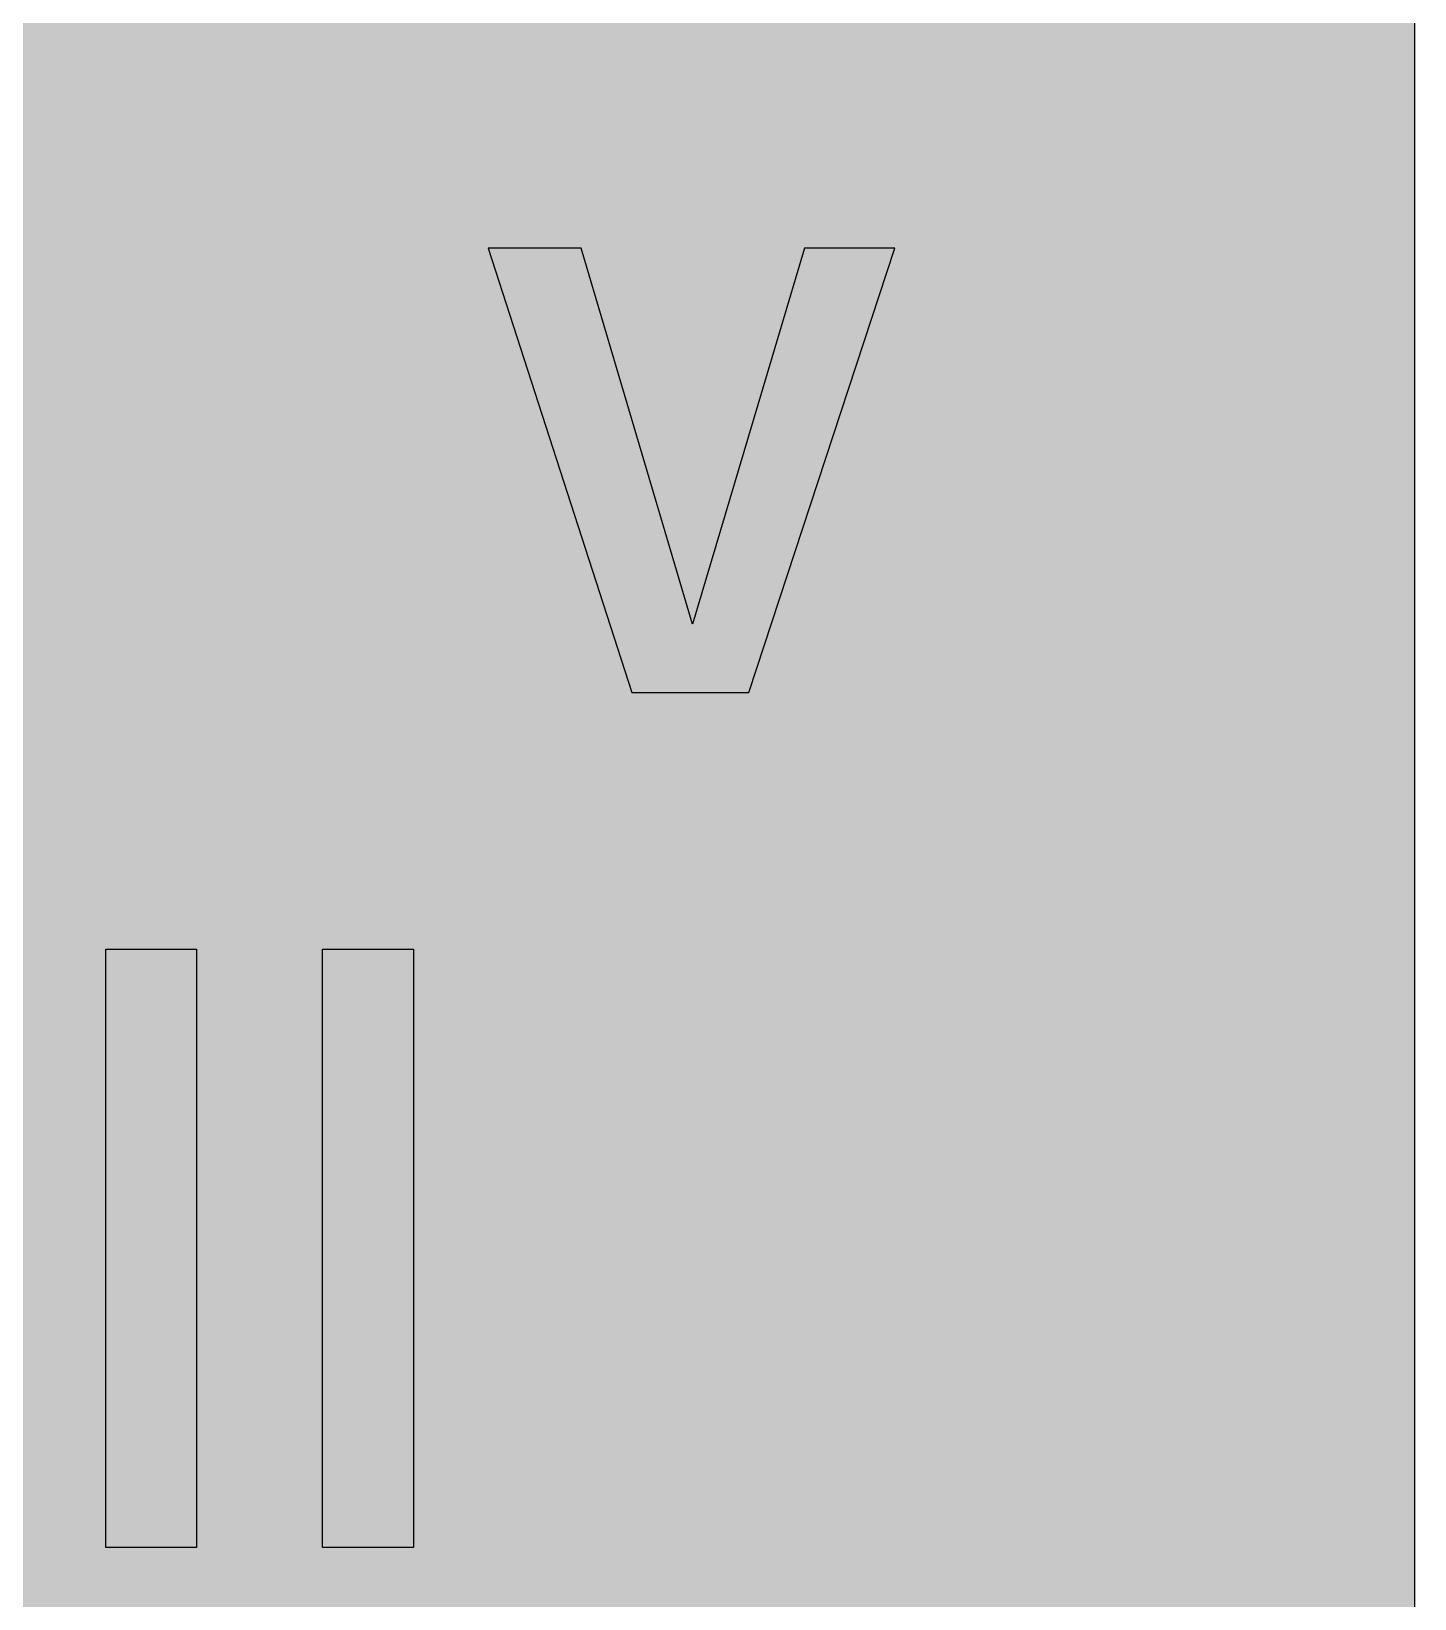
# Model space of a CAD drawing. Header units: millimetres. Extents: x 0 to 212, y 0 to 212.
# Drawn here: x 154.6 to 211.7, y 93.2 to 157.9 of the extents above; entities that cross this region are included whole.
import ezdxf

# ---------------------------------------------------------------- set-up
doc = ezdxf.new("R2010")
doc.units = ezdxf.units.MM

msp = doc.modelspace()

# ---------------------------------------------------------------- hatches: boundary and pattern name
for color, points in [(254, [(14.1633, 0.0536), (13.9878, 0.0533), (13.8125, 0.0559), (13.6373, 0.061), (13.462, 0.0686), (13.2893, 0.0787), (13.114, 0.0914), (12.9413, 0.1041), (12.7686, 0.1219), (12.5959, 0.1397), (12.4231, 0.16), (12.2504, 0.1829), (12.0777, 0.2057), (11.9075, 0.2337), (11.7373, 0.2616), (11.5672, 0.2921), (11.397, 0.3251), (11.2268, 0.3607), (11.0592, 0.3988), (10.8915, 0.4369), (10.7239, 0.4775), (10.5562, 0.5207), (10.3886, 0.5664), (10.2235, 0.6121), (10.0584, 0.6629), (9.8933, 0.7137), (9.7307, 0.7671), (9.5682, 0.8204), (9.4056, 0.8788), (9.2431, 0.9373), (9.083, 0.9982), (8.923, 1.0617), (8.763, 1.1252), (8.6055, 1.1938), (8.4455, 1.2624), (8.2906, 1.331), (8.1331, 1.4046), (7.9781, 1.4783), (7.8232, 1.5545), (7.6708, 1.6332), (7.5184, 1.7145), (7.366, 1.7958), (7.2161, 1.8796), (7.0663, 1.966), (6.919, 2.0523), (6.7716, 2.1438), (6.6243, 2.2352), (6.4795, 2.3266), (6.3348, 2.4232), (6.19, 2.5197), (6.0477, 2.6187), (5.908, 2.7178), (5.7683, 2.8194), (5.6286, 2.9235), (5.4915, 3.0302), (5.3543, 3.1369), (5.2197, 3.2461), (5.0851, 3.3579), (4.953, 3.4722), (4.8209, 3.5865), (4.6914, 3.7033), (4.5644, 3.8202), (4.4348, 3.9395), (4.3104, 4.0615), (4.1859, 4.1859), (4.0615, 4.3104), (3.9395, 4.4348), (3.8202, 4.5618), (3.7033, 4.6914), (3.5865, 4.8209), (3.4722, 4.953), (3.3579, 5.0851), (3.2487, 5.2197), (3.1369, 5.3543), (3.0302, 5.4915), (2.9235, 5.6286), (2.8194, 5.7683), (2.7178, 5.908), (2.6187, 6.0477), (2.5197, 6.19), (2.4232, 6.3348), (2.3266, 6.477), (2.2352, 6.6243), (2.1438, 6.7691), (2.0523, 6.9164), (1.966, 7.0663), (1.8796, 7.2161), (1.7958, 7.366), (1.7145, 7.5184), (1.6332, 7.6708), (1.5545, 7.8232), (1.4783, 7.9781), (1.4046, 8.1331), (1.331, 8.2906), (1.2598, 8.4455), (1.1913, 8.603), (1.1252, 8.763), (1.0592, 8.923), (0.9982, 9.083), (0.9373, 9.2431), (0.8763, 9.4056), (0.8204, 9.5682), (0.7645, 9.7307), (0.7112, 9.8933), (0.6604, 10.0584), (0.6121, 10.2235), (0.5639, 10.3911), (0.5207, 10.5562), (0.4775, 10.7239), (0.4343, 10.8915), (0.3962, 11.0592), (0.3607, 11.2268), (0.3251, 11.397), (0.2921, 11.5672), (0.2616, 11.7373), (0.2311, 11.9075), (0.2057, 12.0802), (0.1803, 12.2504), (0.1575, 12.4231), (0.1372, 12.5959), (0.1194, 12.7686), (0.1041, 12.9413), (0.0889, 13.1166), (0.0787, 13.2893), (0.0686, 13.4645), (0.061, 13.6373), (0.0559, 13.8125), (0.0508, 13.9878), (0.0508, 14.163), (0.0522, 197.6092), (0.0508, 197.7822), (0.0559, 197.9574), (0.061, 198.1327), (0.0686, 198.308), (0.0787, 198.4807), (0.0889, 198.6559), (0.1041, 198.8287), (0.1194, 199.0014), (0.1372, 199.1741), (0.1575, 199.3468), (0.1803, 199.5195), (0.2057, 199.6923), (0.2311, 199.8624), (0.2616, 200.0326), (0.2921, 200.2028), (0.3251, 200.373), (0.3607, 200.5432), (0.3962, 200.7108), (0.4343, 200.8784), (0.4775, 201.0461), (0.5207, 201.2137), (0.5639, 201.3814), (0.6121, 201.5465), (0.6604, 201.7116), (0.7112, 201.8767), (0.7645, 202.0392), (0.8204, 202.2018), (0.8763, 202.3643), (0.9373, 202.5269), (0.9982, 202.6869), (1.0592, 202.8469), (1.1252, 203.007), (1.1913, 203.1644), (1.2598, 203.3245), (1.331, 203.4794), (1.4046, 203.6369), (1.4783, 203.7918), (1.5545, 203.9468), (1.6332, 204.0992), (1.7145, 204.2516), (1.7958, 204.404), (1.8796, 204.5538), (1.966, 204.7037), (2.0523, 204.851), (2.1438, 204.9983), (2.2352, 205.1456), (2.3266, 205.2904), (2.4232, 205.4352), (2.5197, 205.58), (2.6187, 205.7222), (2.7178, 205.8619), (2.8194, 206.0016), (2.9235, 206.1413), (3.0302, 206.2785), (3.1369, 206.4156), (3.2487, 206.5503), (3.3579, 206.6849), (3.4722, 206.817), (3.5865, 206.949), (3.7033, 207.0786), (3.8202, 207.2056), (3.9395, 207.3351), (4.0615, 207.4596), (4.1859, 207.584), (4.3104, 207.7085), (4.4348, 207.8304), (4.5644, 207.9498), (4.6914, 208.0666), (4.8209, 208.1835), (4.953, 208.2978), (5.0851, 208.4121), (5.2197, 208.5213), (5.3543, 208.6331), (5.4915, 208.7397), (5.6286, 208.8464), (5.7683, 208.9506), (5.908, 209.0522), (6.0477, 209.1512), (6.19, 209.2503), (6.3348, 209.3468), (6.4795, 209.4433), (6.6243, 209.5348), (6.7716, 209.6262), (6.919, 209.7176), (7.0663, 209.804), (7.2161, 209.8904), (7.366, 209.9742), (7.5184, 210.0555), (7.6708, 210.1367), (7.8232, 210.2155), (7.9781, 210.2917), (8.1331, 210.3653), (8.2906, 210.439), (8.4455, 210.5101), (8.6055, 210.5787), (8.763, 210.6447), (8.923, 210.7108), (9.083, 210.7717), (9.2431, 210.8327), (9.4056, 210.8937), (9.5682, 210.9495), (9.7307, 211.0054), (9.8933, 211.0588), (10.0584, 211.1096), (10.2235, 211.1578), (10.3886, 211.2061), (10.5562, 211.2493), (10.7239, 211.2924), (10.8915, 211.3356), (11.0592, 211.3737), (11.2268, 211.4093), (11.397, 211.4448), (11.5672, 211.4779), (11.7373, 211.5083), (11.9075, 211.5388), (12.0777, 211.5642), (12.2504, 211.5896), (12.4231, 211.6125), (12.5959, 211.6328), (12.7686, 211.6506), (12.9413, 211.6658), (13.114, 211.6811), (13.2893, 211.6912), (13.462, 211.7014), (13.6373, 211.709), (13.8125, 211.7141), (13.9878, 211.7192), (14.163, 211.7192), (197.6078, 211.7203), (197.7822, 211.7192), (197.9574, 211.7141), (198.1327, 211.709), (198.3054, 211.7014), (198.4807, 211.6912), (198.6534, 211.6811), (198.8287, 211.6658), (199.0014, 211.6506), (199.1741, 211.6328), (199.3468, 211.6125), (199.5195, 211.5896), (199.6897, 211.5642), (199.8624, 211.5388), (200.0326, 211.5083), (200.2028, 211.4779), (200.373, 211.4448), (200.5432, 211.4093), (200.7108, 211.3737), (200.8784, 211.3356), (201.0461, 211.2924), (201.2137, 211.2493), (201.3788, 211.2061), (201.5465, 211.1578), (201.7116, 211.1096), (201.8767, 211.0588), (202.0392, 211.0054), (202.2018, 210.9495), (202.3643, 210.8937), (202.5269, 210.8327), (202.6869, 210.7717), (202.8469, 210.7108), (203.007, 210.6447), (203.167, 210.5787), (203.3245, 210.5101), (203.4794, 210.439), (203.6369, 210.3653), (203.7918, 210.2917), (203.9468, 210.2155), (204.0992, 210.1367), (204.2516, 210.0555), (204.404, 209.9742), (204.5538, 209.8904), (204.7037, 209.804), (204.8535, 209.7176), (205.0009, 209.6262), (205.1456, 209.5348), (205.293, 209.4433), (205.4352, 209.3468), (205.58, 209.2503), (205.7222, 209.1512), (205.8619, 209.0522), (206.0016, 208.9506), (206.1413, 208.8464), (206.2785, 208.7397), (206.4156, 208.6331), (206.5503, 208.5213), (206.6849, 208.4121), (206.817, 208.2978), (206.949, 208.1835), (207.0786, 208.0666), (207.2081, 207.9498), (207.3351, 207.8304), (207.4596, 207.7085), (207.584, 207.584), (207.7085, 207.4596), (207.8304, 207.3351), (207.9498, 207.2056), (208.0666, 207.0786), (208.1835, 206.949), (208.2978, 206.817), (208.4121, 206.6849), (208.5238, 206.5503), (208.6331, 206.4156), (208.7397, 206.2785), (208.8464, 206.1413), (208.9506, 206.0016), (209.0522, 205.8619), (209.1512, 205.7222), (209.2503, 205.58), (209.3468, 205.4352), (209.4433, 205.2904), (209.5348, 205.1456), (209.6262, 204.9983), (209.7176, 204.851), (209.804, 204.7037), (209.8904, 204.5538), (209.9742, 204.404), (210.0555, 204.2516), (210.1367, 204.0992), (210.2155, 203.9468), (210.2917, 203.7918), (210.3653, 203.6369), (210.439, 203.4794), (210.5076, 203.3245), (210.5762, 203.1644), (210.6447, 203.007), (210.7082, 202.8469), (210.7717, 202.6869), (210.8327, 202.5269), (210.8911, 202.3643), (210.9495, 202.2018), (211.0029, 202.0392), (211.0562, 201.8767), (211.107, 201.7116), (211.1578, 201.5465), (211.2035, 201.3814), (211.2493, 201.2137), (211.2924, 201.0461), (211.3331, 200.8784), (211.3712, 200.7108), (211.4093, 200.5432), (211.4448, 200.373), (211.4779, 200.2028), (211.5083, 200.0326), (211.5363, 199.8624), (211.5642, 199.6923), (211.5871, 199.5195), (211.6099, 199.3468), (211.6303, 199.1741), (211.648, 199.0014), (211.6658, 198.8287), (211.6785, 198.6559), (211.6912, 198.4807), (211.7014, 198.308), (211.709, 198.1327), (211.7141, 197.9574), (211.7166, 197.7822), (211.7166, 197.6069), (211.7189, 14.1647), (211.7166, 13.9878), (211.7141, 13.8125), (211.709, 13.6373), (211.7014, 13.4645), (211.6912, 13.2893), (211.6785, 13.1166), (211.6658, 12.9413), (211.648, 12.7686), (211.6303, 12.5959), (211.6099, 12.4231), (211.5871, 12.2504), (211.5642, 12.0802), (211.5363, 11.9075), (211.5083, 11.7373), (211.4779, 11.5672), (211.4448, 11.397), (211.4093, 11.2268), (211.3712, 11.0592), (211.3331, 10.8915), (211.2924, 10.7239), (211.2493, 10.5562), (211.2035, 10.3911), (211.1578, 10.2235), (211.107, 10.0584), (211.0562, 9.8933), (211.0029, 9.7307), (210.9495, 9.5682), (210.8911, 9.4056), (210.8327, 9.2431), (210.7717, 9.083), (210.7082, 8.923), (210.6447, 8.763), (210.5762, 8.603), (210.5076, 8.4455), (210.439, 8.2906), (210.3653, 8.1331), (210.2917, 7.9781), (210.2155, 7.8232), (210.1367, 7.6708), (210.0555, 7.5184), (209.9742, 7.366), (209.8904, 7.2161), (209.804, 7.0663), (209.7176, 6.9164), (209.6262, 6.7691), (209.5348, 6.6243), (209.4433, 6.477), (209.3468, 6.3348), (209.2503, 6.19), (209.1512, 6.0477), (209.0522, 5.908), (208.9506, 5.7683), (208.8464, 5.6286), (208.7397, 5.4915), (208.6331, 5.3543), (208.5238, 5.2197), (208.4121, 5.0851), (208.2978, 4.953), (208.1835, 4.8209), (208.0666, 4.6914), (207.9498, 4.5618), (207.8304, 4.4348), (207.7085, 4.3104), (207.584, 4.1859), (207.4596, 4.0615), (207.3351, 3.9395), (207.2081, 3.8202), (207.0786, 3.7033), (206.949, 3.5865), (206.817, 3.4722), (206.6849, 3.3579), (206.5503, 3.2461), (206.4156, 3.1369), (206.2785, 3.0302), (206.1413, 2.9235), (206.0016, 2.8194), (205.8619, 2.7178), (205.7222, 2.6187), (205.58, 2.5197), (205.4352, 2.4232), (205.293, 2.3266), (205.1456, 2.2352), (205.0009, 2.1438), (204.8535, 2.0523), (204.7037, 1.966), (204.5538, 1.8796), (204.404, 1.7958), (204.2516, 1.7145), (204.0992, 1.6332), (203.9468, 1.5545), (203.7918, 1.4783), (203.6369, 1.4046), (203.4794, 1.331), (203.3245, 1.2624), (203.167, 1.1938), (203.007, 1.1252), (202.8469, 1.0617), (202.6869, 0.9982), (202.5269, 0.9373), (202.3643, 0.8788), (202.2018, 0.8204), (202.0392, 0.7671), (201.8767, 0.7137), (201.7116, 0.6629), (201.5465, 0.6121), (201.3788, 0.5664), (201.2137, 0.5207), (201.0461, 0.4775), (200.8784, 0.4369), (200.7108, 0.3988), (200.5432, 0.3607), (200.373, 0.3251), (200.2028, 0.2921), (200.0326, 0.2616), (199.8624, 0.2337), (199.6897, 0.2057), (199.5195, 0.1829), (199.3468, 0.16), (199.1741, 0.1397), (199.0014, 0.1219), (198.8287, 0.1041), (198.6534, 0.0914), (198.4807, 0.0787), (198.3054, 0.0686), (198.1327, 0.061), (197.9574, 0.0559), (197.7822, 0.0533), (197.6069, 0.0533)]), (59, [(190.2714, 148.9244), (186.5313, 148.9244), (181.9092, 133.4036), (177.323, 148.9244), (173.4785, 148.9244), (179.4055, 130.5814), (184.2382, 130.5814)]), (59, [(157.7026, 119.9981), (161.4495, 119.9981), (161.4495, 95.3036), (157.7026, 95.3036)]), (59, [(166.6515, 119.9981), (170.397, 119.9981), (170.397, 95.3036), (166.6515, 95.3036)])]:
    msp.add_hatch(color=color).paths.add_polyline_path(points)
h = msp.add_hatch(color=59)
h.paths.add_polyline_path([(14.1633, 3.5814), (13.8887, 3.5839), (13.6169, 3.5941), (13.3477, 3.6119), (13.081, 3.6347), (12.8143, 3.6652), (12.5501, 3.7008), (12.2885, 3.7465), (12.0294, 3.7948), (11.7729, 3.8506), (11.5164, 3.9141), (11.2649, 3.9827), (11.016, 4.0564), (10.7671, 4.1351), (10.5232, 4.2215), (10.2819, 4.3129), (10.0432, 4.412), (9.8069, 4.5161), (9.5733, 4.6228), (9.3447, 4.7371), (9.1186, 4.8565), (8.8951, 4.9809), (8.6741, 5.113), (8.4582, 5.2476), (8.2448, 5.3873), (8.0366, 5.5321), (7.8308, 5.682), (7.6276, 5.8369), (7.4295, 5.9969), (7.2365, 6.1595), (7.046, 6.3297), (6.8605, 6.5024), (6.6777, 6.6802), (6.5024, 6.8605), (6.3271, 7.046), (6.1595, 7.2365), (5.9969, 7.432), (5.8369, 7.6302), (5.682, 7.8308), (5.5321, 8.0366), (5.3873, 8.2448), (5.2451, 8.4582), (5.1105, 8.6741), (4.9809, 8.8951), (4.8565, 9.1186), (4.7371, 9.3447), (4.6228, 9.5758), (4.5136, 9.8069), (4.4094, 10.0432), (4.3129, 10.2819), (4.2215, 10.5232), (4.1351, 10.7696), (4.0538, 11.016), (3.9802, 11.2649), (3.9116, 11.5189), (3.8506, 11.7729), (3.7948, 12.0294), (3.744, 12.2911), (3.7008, 12.5527), (3.6627, 12.8143), (3.6322, 13.081), (3.6093, 13.3502), (3.5916, 13.6195), (3.5814, 13.8913), (3.5789, 14.163), (3.58, 197.6092), (3.5814, 197.8812), (3.5916, 198.153), (3.6093, 198.4223), (3.6322, 198.689), (3.6627, 198.9557), (3.7008, 199.2198), (3.744, 199.4814), (3.7948, 199.7405), (3.8506, 199.9971), (3.9116, 200.2536), (3.9802, 200.5051), (4.0538, 200.754), (4.1351, 201.0029), (4.2215, 201.2467), (4.3129, 201.488), (4.4094, 201.7268), (4.5136, 201.963), (4.6228, 202.1967), (4.7371, 202.4253), (4.8565, 202.6514), (4.9809, 202.8749), (5.1105, 203.0959), (5.2451, 203.3118), (5.3873, 203.5251), (5.5321, 203.7334), (5.682, 203.9391), (5.8369, 204.1423), (5.9969, 204.3405), (6.1595, 204.5335), (6.3271, 204.724), (6.5024, 204.9094), (6.6777, 205.0923), (6.8605, 205.2676), (7.046, 205.4428), (7.2365, 205.6105), (7.4295, 205.773), (7.6276, 205.933), (7.8308, 206.088), (8.0366, 206.2378), (8.2448, 206.3826), (8.4582, 206.5249), (8.6741, 206.6595), (8.8951, 206.789), (9.1186, 206.9135), (9.3447, 207.0329), (9.5733, 207.1472), (9.8069, 207.2564), (10.0432, 207.3605), (10.2819, 207.457), (10.5232, 207.5485), (10.7671, 207.6348), (11.016, 207.7161), (11.2649, 207.7898), (11.5164, 207.8584), (11.7729, 207.9193), (12.0294, 207.9752), (12.2885, 208.026), (12.5501, 208.0692), (12.8143, 208.1073), (13.081, 208.1378), (13.3477, 208.1606), (13.6169, 208.1784), (13.8887, 208.1886), (14.163, 208.1911), (197.6078, 208.1925), (197.8787, 208.1886), (198.1505, 208.1784), (198.4197, 208.1606), (198.689, 208.1378), (198.9557, 208.1073), (199.2173, 208.0692), (199.4789, 208.026), (199.7405, 207.9752), (199.9971, 207.9193), (200.2511, 207.8584), (200.5051, 207.7898), (200.754, 207.7161), (201.0004, 207.6348), (201.2467, 207.5485), (201.488, 207.457), (201.7268, 207.3605), (201.963, 207.2564), (202.1942, 207.1472), (202.4253, 207.0329), (202.6514, 206.9135), (202.8749, 206.789), (203.0959, 206.6595), (203.3118, 206.5249), (203.5251, 206.3826), (203.7334, 206.2378), (203.9391, 206.088), (204.1398, 205.933), (204.3379, 205.773), (204.5335, 205.6105), (204.724, 205.4428), (204.9094, 205.2676), (205.0898, 205.0923), (205.2676, 204.9094), (205.4403, 204.724), (205.6105, 204.5335), (205.773, 204.3405), (205.933, 204.1423), (206.088, 203.9391), (206.2378, 203.7334), (206.3826, 203.5251), (206.5223, 203.3118), (206.6569, 203.0959), (206.789, 202.8749), (206.9135, 202.6514), (207.0329, 202.4253), (207.1472, 202.1967), (207.2538, 201.963), (207.358, 201.7268), (207.457, 201.488), (207.5485, 201.2467), (207.6348, 201.0029), (207.7136, 200.754), (207.7872, 200.5051), (207.8558, 200.2536), (207.9193, 199.9971), (207.9752, 199.7405), (208.0235, 199.4814), (208.0692, 199.2198), (208.1047, 198.9557), (208.1352, 198.689), (208.1581, 198.4223), (208.1759, 198.153), (208.186, 197.8812), (208.1911, 197.6069), (208.1911, 14.1647), (208.186, 13.8913), (208.1759, 13.6195), (208.1581, 13.3502), (208.1352, 13.081), (208.1047, 12.8143), (208.0692, 12.5527), (208.0235, 12.2911), (207.9752, 12.0294), (207.9193, 11.7729), (207.8558, 11.5189), (207.7872, 11.2649), (207.7136, 11.016), (207.6348, 10.7696), (207.5485, 10.5232), (207.457, 10.2819), (207.358, 10.0432), (207.2538, 9.8069), (207.1472, 9.5758), (207.0329, 9.3447), (206.9135, 9.1186), (206.789, 8.8951), (206.6569, 8.6741), (206.5223, 8.4582), (206.3826, 8.2448), (206.2378, 8.0366), (206.088, 7.8308), (205.933, 7.6302), (205.773, 7.432), (205.6105, 7.2365), (205.4403, 7.046), (205.2676, 6.8605), (205.0898, 6.6802), (204.9094, 6.5024), (204.724, 6.3297), (204.5335, 6.1595), (204.3379, 5.9969), (204.1398, 5.8369), (203.9391, 5.682), (203.7334, 5.5321), (203.5251, 5.3873), (203.3118, 5.2476), (203.0959, 5.113), (202.8749, 4.9809), (202.6514, 4.8565), (202.4253, 4.7371), (202.1942, 4.6228), (201.963, 4.5161), (201.7268, 4.412), (201.488, 4.3129), (201.2467, 4.2215), (201.0004, 4.1351), (200.754, 4.0564), (200.5051, 3.9827), (200.2511, 3.9141), (199.9971, 3.8506), (199.7405, 3.7948), (199.4789, 3.7465), (199.2173, 3.7008), (198.9557, 3.6652), (198.689, 3.6347), (198.4197, 3.6119), (198.1505, 3.5941), (197.8787, 3.5839), (197.6069, 3.5789)])
h.paths.add_polyline_path([(14.1633, 8.8731), (14.0259, 8.8748), (13.8887, 8.8798), (13.7541, 8.8875), (13.622, 8.9002), (13.4874, 8.9154), (13.3553, 8.9332), (13.2258, 8.9535), (13.0962, 8.9789), (12.9667, 9.0068), (12.8397, 9.0373), (12.7127, 9.0729), (12.5882, 9.1084), (12.4663, 9.1491), (12.3419, 9.1923), (12.2225, 9.238), (12.1031, 9.2888), (11.9837, 9.3396), (11.8694, 9.3929), (11.7526, 9.4513), (11.6408, 9.5098), (11.5291, 9.5733), (11.4198, 9.6368), (11.3106, 9.7053), (11.2039, 9.7765), (11.0998, 9.8476), (10.9957, 9.9238), (10.8966, 10), (10.7975, 10.0787), (10.6985, 10.1625), (10.6045, 10.2464), (10.5105, 10.3327), (10.4216, 10.4216), (10.3327, 10.5131), (10.2464, 10.6045), (10.16, 10.701), (10.0787, 10.7975), (10, 10.8966), (9.9212, 10.9982), (9.8476, 11.0998), (9.7739, 11.2039), (9.7053, 11.3106), (9.6368, 11.4198), (9.5707, 11.5291), (9.5098, 11.6408), (9.4488, 11.7551), (9.3929, 11.8694), (9.337, 11.9863), (9.2862, 12.1031), (9.238, 12.2225), (9.1923, 12.3444), (9.1491, 12.4663), (9.1084, 12.5908), (9.0703, 12.7152), (9.0373, 12.8397), (9.0068, 12.9692), (8.9789, 13.0962), (8.9535, 13.2258), (8.9306, 13.3579), (8.9129, 13.4899), (8.8976, 13.622), (8.8849, 13.7566), (8.8773, 13.8913), (8.8722, 14.0259), (8.8697, 14.163), (8.8717, 197.6092), (8.8722, 197.7441), (8.8773, 197.8812), (8.8849, 198.0159), (8.8976, 198.1479), (8.9129, 198.2826), (8.9306, 198.4146), (8.9535, 198.5442), (8.9789, 198.6737), (9.0068, 198.8033), (9.0373, 198.9303), (9.0703, 199.0573), (9.1084, 199.1817), (9.1491, 199.3036), (9.1923, 199.4281), (9.238, 199.5475), (9.2862, 199.6669), (9.337, 199.7862), (9.3929, 199.9005), (9.4488, 200.0174), (9.5098, 200.1291), (9.5707, 200.2409), (9.6368, 200.3501), (9.7053, 200.4593), (9.7739, 200.566), (9.8476, 200.6702), (9.9212, 200.7743), (10, 200.8734), (10.0787, 200.9724), (10.16, 201.0715), (10.2464, 201.1655), (10.3327, 201.2594), (10.4216, 201.3483), (10.5105, 201.4372), (10.6045, 201.5236), (10.6985, 201.61), (10.7975, 201.6912), (10.8966, 201.77), (10.9957, 201.8487), (11.0998, 201.9224), (11.2039, 201.996), (11.3106, 202.0646), (11.4198, 202.1332), (11.5291, 202.1992), (11.6408, 202.2602), (11.7526, 202.3212), (11.8694, 202.377), (11.9837, 202.4329), (12.1031, 202.4837), (12.2225, 202.532), (12.3419, 202.5777), (12.4663, 202.6209), (12.5882, 202.6615), (12.7127, 202.6996), (12.8397, 202.7326), (12.9667, 202.7631), (13.0962, 202.7911), (13.2258, 202.8165), (13.3553, 202.8393), (13.4874, 202.8571), (13.622, 202.8723), (13.7541, 202.885), (13.8887, 202.8927), (14.0259, 202.8977), (14.163, 202.9003), (197.6078, 202.9008), (197.7441, 202.8977), (197.8787, 202.8927), (198.0133, 202.885), (198.1479, 202.8723), (198.28, 202.8571), (198.4121, 202.8393), (198.5442, 202.8165), (198.6737, 202.7911), (198.8007, 202.7631), (198.9303, 202.7326), (199.0547, 202.6996), (199.1792, 202.6615), (199.3036, 202.6209), (199.4256, 202.5777), (199.5475, 202.532), (199.6669, 202.4837), (199.7837, 202.4329), (199.9005, 202.377), (200.0148, 202.3212), (200.1291, 202.2602), (200.2409, 202.1992), (200.3501, 202.1332), (200.4593, 202.0646), (200.566, 201.996), (200.6702, 201.9224), (200.7718, 201.8487), (200.8734, 201.77), (200.9724, 201.6912), (201.0689, 201.61), (201.1655, 201.5236), (201.2569, 201.4372), (201.3483, 201.3483), (201.4372, 201.2594), (201.5236, 201.1655), (201.6074, 201.0715), (201.6912, 200.9724), (201.77, 200.8734), (201.8462, 200.7743), (201.9224, 200.6702), (201.9935, 200.566), (202.0646, 200.4593), (202.1332, 200.3501), (202.1967, 200.2409), (202.2602, 200.1291), (202.3186, 200.0174), (202.377, 199.9005), (202.4304, 199.7862), (202.4812, 199.6669), (202.532, 199.5475), (202.5777, 199.4281), (202.6209, 199.3036), (202.6615, 199.1817), (202.6971, 199.0573), (202.7326, 198.9303), (202.7631, 198.8033), (202.7911, 198.6737), (202.8165, 198.5442), (202.8368, 198.4146), (202.8546, 198.2826), (202.8698, 198.1479), (202.8825, 198.0159), (202.8901, 197.8812), (202.8952, 197.7441), (202.8977, 197.6069), (202.8994, 14.1647), (202.8952, 14.0259), (202.8901, 13.8913), (202.8825, 13.7566), (202.8698, 13.622), (202.8546, 13.4899), (202.8368, 13.3579), (202.8165, 13.2258), (202.7911, 13.0962), (202.7631, 12.9692), (202.7326, 12.8397), (202.6971, 12.7152), (202.6615, 12.5908), (202.6209, 12.4663), (202.5777, 12.3444), (202.532, 12.2225), (202.4812, 12.1031), (202.4304, 11.9863), (202.377, 11.8694), (202.3186, 11.7551), (202.2602, 11.6408), (202.1967, 11.5291), (202.1332, 11.4198), (202.0646, 11.3106), (201.9935, 11.2039), (201.9224, 11.0998), (201.8462, 10.9982), (201.77, 10.8966), (201.6912, 10.7975), (201.6074, 10.701), (201.5236, 10.6045), (201.4372, 10.5131), (201.3483, 10.4216), (201.2569, 10.3327), (201.1655, 10.2464), (201.0689, 10.1625), (200.9724, 10.0787), (200.8734, 10), (200.7718, 9.9238), (200.6702, 9.8476), (200.566, 9.7765), (200.4593, 9.7053), (200.3501, 9.6368), (200.2409, 9.5733), (200.1291, 9.5098), (200.0148, 9.4513), (199.9005, 9.3929), (199.7837, 9.3396), (199.6669, 9.2888), (199.5475, 9.238), (199.4256, 9.1923), (199.3036, 9.1491), (199.1792, 9.1084), (199.0547, 9.0729), (198.9303, 9.0373), (198.8007, 9.0068), (198.6737, 8.9789), (198.5442, 8.9535), (198.4121, 8.9332), (198.28, 8.9154), (198.1479, 8.9002), (198.0133, 8.8875), (197.8787, 8.8798), (197.7441, 8.8748), (197.6069, 8.8722)], flags=16)
h = msp.add_hatch(color=59)
edge = h.paths.add_edge_path()
edge.add_line((163.2479, 130.2286), (163.4566, 130.2283))
edge.add_line((163.4566, 130.2283), (163.6624, 130.236))
edge.add_line((163.6624, 130.236), (163.8681, 130.2436))
edge.add_line((163.8681, 130.2436), (164.0713, 130.2588))
edge.add_line((164.0713, 130.2588), (164.2694, 130.2766))
edge.add_line((164.2694, 130.2766), (164.4701, 130.2969))
edge.add_line((164.4701, 130.2969), (164.6657, 130.3223))
edge.add_line((164.6657, 130.3223), (164.8587, 130.3503))
edge.add_line((164.8587, 130.3503), (165.0492, 130.3858))
edge.add_line((165.0492, 130.3858), (165.2397, 130.4239))
edge.add_line((165.2397, 130.4239), (165.4251, 130.4646))
edge.add_line((165.4251, 130.4646), (165.6105, 130.5103))
edge.add_line((165.6105, 130.5103), (165.7909, 130.5611))
edge.add_line((165.7909, 130.5611), (165.9712, 130.617))
edge.add_line((165.9712, 130.617), (166.1465, 130.6754))
edge.add_line((166.1465, 130.6754), (166.3217, 130.7389))
edge.add_line((166.3217, 130.7389), (166.4919, 130.8049))
edge.add_line((166.4919, 130.8049), (166.6621, 130.8786))
edge.add_line((166.6621, 130.8786), (166.8272, 130.9548))
edge.add_line((166.8272, 130.9548), (166.9898, 131.0361))
edge.add_line((166.9898, 131.0361), (167.1523, 131.1224))
edge.add_line((167.1523, 131.1224), (167.3098, 131.2139))
edge.add_line((167.3098, 131.2139), (167.4647, 131.3078))
edge.add_line((167.4647, 131.3078), (167.6146, 131.4094))
edge.add_line((167.6146, 131.4094), (167.7645, 131.5136))
edge.add_line((167.7645, 131.5136), (167.9092, 131.6228))
edge.add_line((167.9092, 131.6228), (168.0515, 131.7371))
edge.add_line((168.0515, 131.7371), (168.1912, 131.8565))
edge.add_line((168.1912, 131.8565), (168.3283, 131.9809))
edge.add_line((168.3283, 131.9809), (168.463, 132.1105))
edge.add_line((168.463, 132.1105), (168.5925, 132.2451))
edge.add_line((168.5925, 132.2451), (168.7195, 132.3823))
edge.add_line((168.7195, 132.3823), (168.8414, 132.527))
edge.add_line((168.8414, 132.527), (168.9633, 132.6769))
edge.add_line((168.9633, 132.6769), (169.0802, 132.8318))
edge.add_line((169.0802, 132.8318), (169.1945, 132.9919))
edge.add_line((169.1945, 132.9919), (169.3037, 133.157))
edge.add_line((169.3037, 133.157), (169.4104, 133.3271))
edge.add_line((169.4104, 133.3271), (169.512, 133.5024))
edge.add_line((169.512, 133.5024), (169.6136, 133.6827))
edge.add_line((169.6136, 133.6827), (169.7076, 133.8707))
edge.add_line((169.7076, 133.8707), (169.8015, 134.0612))
edge.add_line((169.8015, 134.0612), (169.8904, 134.2593))
edge.add_line((169.8904, 134.2593), (169.9743, 134.4625))
edge.add_line((169.9743, 134.4625), (170.0555, 134.6708))
edge.add_line((170.0555, 134.6708), (170.1343, 134.8867))
edge.add_line((170.1343, 134.8867), (170.2054, 135.1051))
edge.add_line((170.2054, 135.1051), (170.2765, 135.3312))
edge.add_line((170.2765, 135.3312), (170.3426, 135.5623))
edge.add_line((170.3426, 135.5623), (170.4035, 135.8011))
edge.add_line((170.4035, 135.8011), (170.4619, 136.0424))
edge.add_line((170.4619, 136.0424), (170.5153, 136.2913))
edge.add_line((170.5153, 136.2913), (170.5661, 136.5479))
edge.add_line((170.5661, 136.5479), (170.6118, 136.8069))
edge.add_line((170.6118, 136.8069), (170.6524, 137.0736))
edge.add_line((170.6524, 137.0736), (170.688, 137.348))
edge.add_line((170.688, 137.348), (170.721, 137.6274))
edge.add_line((170.721, 137.6274), (170.7515, 137.9118))
edge.add_line((170.7515, 137.9118), (170.7744, 138.2014))
edge.add_line((170.7744, 138.2014), (170.7947, 138.5011))
edge.add_line((170.7947, 138.5011), (170.8099, 138.8034))
edge.add_line((170.8099, 138.8034), (170.8226, 139.1133))
edge.add_line((170.8226, 139.1133), (170.8302, 139.4308))
edge.add_line((170.8302, 139.4308), (170.8302, 139.7533))
edge.add_line((170.8302, 139.7533), (170.8302, 140.0759))
edge.add_line((170.8302, 140.0759), (170.8226, 140.3909))
edge.add_line((170.8226, 140.3909), (170.8099, 140.7008))
edge.add_line((170.8099, 140.7008), (170.7947, 141.0056))
edge.add_line((170.7947, 141.0056), (170.7744, 141.3027))
edge.add_line((170.7744, 141.3027), (170.7515, 141.5923))
edge.add_line((170.7515, 141.5923), (170.721, 141.8768))
edge.add_line((170.721, 141.8768), (170.688, 142.1562))
edge.add_line((170.688, 142.1562), (170.6524, 142.4305))
edge.add_line((170.6524, 142.4305), (170.6118, 142.6972))
edge.add_line((170.6118, 142.6972), (170.5661, 142.9563))
edge.add_line((170.5661, 142.9563), (170.5153, 143.2128))
edge.add_line((170.5153, 143.2128), (170.4619, 143.4617))
edge.add_line((170.4619, 143.4617), (170.4035, 143.703))
edge.add_line((170.4035, 143.703), (170.3426, 143.9418))
edge.add_line((170.3426, 143.9418), (170.2765, 144.1729))
edge.add_line((170.2765, 144.1729), (170.2054, 144.399))
edge.add_line((170.2054, 144.399), (170.1343, 144.6174))
edge.add_line((170.1343, 144.6174), (170.0555, 144.8308))
edge.add_line((170.0555, 144.8308), (169.9743, 145.0416))
edge.add_line((169.9743, 145.0416), (169.8904, 145.2448))
edge.add_line((169.8904, 145.2448), (169.8015, 145.4404))
edge.add_line((169.8015, 145.4404), (169.7076, 145.6334))
edge.add_line((169.7076, 145.6334), (169.6136, 145.8189))
edge.add_line((169.6136, 145.8189), (169.512, 146.0017))
edge.add_line((169.512, 146.0017), (169.4104, 146.177))
edge.add_line((169.4104, 146.177), (169.3037, 146.3472))
edge.add_line((169.3037, 146.3472), (169.1945, 146.5123))
edge.add_line((169.1945, 146.5123), (169.0802, 146.6723))
edge.add_line((169.0802, 146.6723), (168.9633, 146.8272))
edge.add_line((168.9633, 146.8272), (168.8414, 146.9771))
edge.add_line((168.8414, 146.9771), (168.7195, 147.1193))
edge.add_line((168.7195, 147.1193), (168.5925, 147.259))
edge.add_line((168.5925, 147.259), (168.463, 147.3937))
edge.add_line((168.463, 147.3937), (168.3283, 147.5232))
edge.add_line((168.3283, 147.5232), (168.1912, 147.6477))
edge.add_line((168.1912, 147.6477), (168.0515, 147.767))
edge.add_line((168.0515, 147.767), (167.9092, 147.8813))
edge.add_line((167.9092, 147.8813), (167.7645, 147.9906))
edge.add_line((167.7645, 147.9906), (167.6146, 148.0947))
edge.add_line((167.6146, 148.0947), (167.4647, 148.1938))
edge.add_line((167.4647, 148.1938), (167.3098, 148.2903))
edge.add_line((167.3098, 148.2903), (167.1523, 148.3817))
edge.add_line((167.1523, 148.3817), (166.9898, 148.4681))
edge.add_line((166.9898, 148.4681), (166.8272, 148.5494))
edge.add_line((166.8272, 148.5494), (166.6621, 148.6256))
edge.add_line((166.6621, 148.6256), (166.4919, 148.6967))
edge.add_line((166.4919, 148.6967), (166.3217, 148.7653))
edge.add_line((166.3217, 148.7653), (166.1465, 148.8288))
edge.add_line((166.1465, 148.8288), (165.9712, 148.8872))
edge.add_line((165.9712, 148.8872), (165.7909, 148.9431))
edge.add_line((165.7909, 148.9431), (165.6105, 148.9913))
edge.add_line((165.6105, 148.9913), (165.4251, 149.0396))
edge.add_line((165.4251, 149.0396), (165.2397, 149.0802))
edge.add_line((165.2397, 149.0802), (165.0492, 149.1183))
edge.add_line((165.0492, 149.1183), (164.8587, 149.1513))
edge.add_line((164.8587, 149.1513), (164.6657, 149.1818))
edge.add_line((164.6657, 149.1818), (164.4701, 149.2072))
edge.add_line((164.4701, 149.2072), (164.2694, 149.2275))
edge.add_line((164.2694, 149.2275), (164.0713, 149.2453))
edge.add_line((164.0713, 149.2453), (163.8681, 149.258))
edge.add_line((163.8681, 149.258), (163.6624, 149.2682))
edge.add_line((163.6624, 149.2682), (163.4566, 149.2733))
edge.add_line((163.4566, 149.2733), (163.2458, 149.2758))
edge.add_line((163.2458, 149.2758), (163.0375, 149.2733))
edge.add_line((163.0375, 149.2733), (162.8318, 149.2682))
edge.add_line((162.8318, 149.2682), (162.626, 149.258))
edge.add_line((162.626, 149.258), (162.4228, 149.2453))
edge.add_line((162.4228, 149.2453), (162.2222, 149.2275))
edge.add_line((162.2222, 149.2275), (162.0241, 149.2072))
edge.add_line((162.0241, 149.2072), (161.8285, 149.1818))
edge.add_line((161.8285, 149.1818), (161.6354, 149.1513))
edge.add_line((161.6354, 149.1513), (161.4424, 149.1183))
edge.add_line((161.4424, 149.1183), (161.2544, 149.0802))
edge.add_line((161.2544, 149.0802), (161.0665, 149.0396))
edge.add_line((161.0665, 149.0396), (160.8836, 148.9913))
edge.add_line((160.8836, 148.9913), (160.7007, 148.9431))
edge.add_line((160.7007, 148.9431), (160.5229, 148.8872))
edge.add_line((160.5229, 148.8872), (160.3451, 148.8288))
edge.add_line((160.3451, 148.8288), (160.1724, 148.7653))
edge.add_line((160.1724, 148.7653), (159.9997, 148.6967))
edge.add_line((159.9997, 148.6967), (159.832, 148.6256))
edge.add_line((159.832, 148.6256), (159.6644, 148.5494))
edge.add_line((159.6644, 148.5494), (159.5018, 148.4681))
edge.add_line((159.5018, 148.4681), (159.3418, 148.3817))
edge.add_line((159.3418, 148.3817), (159.1843, 148.2903))
edge.add_line((159.1843, 148.2903), (159.0294, 148.1938))
edge.add_line((159.0294, 148.1938), (158.877, 148.0947))
edge.add_line((158.877, 148.0947), (158.7297, 147.9906))
edge.add_line((158.7297, 147.9906), (158.5824, 147.8813))
edge.add_line((158.5824, 147.8813), (158.4401, 147.767))
edge.add_line((158.4401, 147.767), (158.3004, 147.6477))
edge.add_line((158.3004, 147.6477), (158.1658, 147.5232))
edge.add_line((158.1658, 147.5232), (158.0312, 147.3937))
edge.add_line((158.0312, 147.3937), (157.9016, 147.259))
edge.add_line((157.9016, 147.259), (157.7746, 147.1193))
edge.add_line((157.7746, 147.1193), (157.6502, 146.9771))
edge.add_line((157.6502, 146.9771), (157.5308, 146.8272))
edge.add_line((157.5308, 146.8272), (157.414, 146.6723))
edge.add_line((157.414, 146.6723), (157.2997, 146.5123))
edge.add_line((157.2997, 146.5123), (157.1904, 146.3472))
edge.add_line((157.1904, 146.3472), (157.0838, 146.177))
edge.add_line((157.0838, 146.177), (156.9796, 146.0017))
edge.add_line((156.9796, 146.0017), (156.8806, 145.8189))
edge.add_line((156.8806, 145.8189), (156.784, 145.6334))
edge.add_line((156.784, 145.6334), (156.6926, 145.4404))
edge.add_line((156.6926, 145.4404), (156.6037, 145.2448))
edge.add_line((156.6037, 145.2448), (156.5199, 145.0416))
edge.add_line((156.5199, 145.0416), (156.4386, 144.8308))
edge.add_line((156.4386, 144.8308), (156.3599, 144.6174))
edge.add_line((156.3599, 144.6174), (156.2862, 144.399))
edge.add_line((156.2862, 144.399), (156.2176, 144.1729))
edge.add_line((156.2176, 144.1729), (156.1516, 143.9418))
edge.add_line((156.1516, 143.9418), (156.0906, 143.703))
edge.add_line((156.0906, 143.703), (156.0322, 143.4617))
edge.add_line((156.0322, 143.4617), (155.9789, 143.2128))
edge.add_line((155.9789, 143.2128), (155.9281, 142.9563))
edge.add_line((155.9281, 142.9563), (155.8823, 142.6972))
edge.add_line((155.8823, 142.6972), (155.8417, 142.4305))
edge.add_line((155.8417, 142.4305), (155.8036, 142.1562))
edge.add_line((155.8036, 142.1562), (155.7706, 141.8768))
edge.add_line((155.7706, 141.8768), (155.7426, 141.5923))
edge.add_line((155.7426, 141.5923), (155.7172, 141.3027))
edge.add_line((155.7172, 141.3027), (155.6969, 141.0056))
edge.add_line((155.6969, 141.0056), (155.6817, 140.7008))
edge.add_line((155.6817, 140.7008), (155.6715, 140.3909))
edge.add_line((155.6715, 140.3909), (155.6639, 140.0759))
edge.add_line((155.6639, 140.0759), (155.6614, 139.7533))
edge.add_line((155.6614, 139.7533), (155.6639, 139.446))
edge.add_line((155.6639, 139.446), (155.6715, 139.1437))
edge.add_line((155.6715, 139.1437), (155.6817, 138.8491))
edge.add_line((155.6817, 138.8491), (155.6969, 138.557))
edge.add_line((155.6969, 138.557), (155.7172, 138.2725))
edge.add_line((155.7172, 138.2725), (155.7426, 137.9931))
edge.add_line((155.7426, 137.9931), (155.7706, 137.7188))
edge.add_line((155.7706, 137.7188), (155.8036, 137.4496))
edge.add_line((155.8036, 137.4496), (155.8417, 137.1854))
edge.add_line((155.8417, 137.1854), (155.8823, 136.9263))
edge.add_line((155.8823, 136.9263), (155.9281, 136.6723))
edge.add_line((155.9281, 136.6723), (155.9789, 136.4234))
edge.add_line((155.9789, 136.4234), (156.0322, 136.1796))
edge.add_line((156.0322, 136.1796), (156.0906, 135.9408))
edge.add_line((156.0906, 135.9408), (156.1516, 135.7071))
edge.add_line((156.1516, 135.7071), (156.2176, 135.4811))
edge.add_line((156.2176, 135.4811), (156.2862, 135.2575))
edge.add_line((156.2862, 135.2575), (156.3599, 135.0391))
edge.add_line((156.3599, 135.0391), (156.4386, 134.8257))
edge.add_line((156.4386, 134.8257), (156.5199, 134.62))
edge.add_line((156.5199, 134.62), (156.6037, 134.4168))
edge.add_line((156.6037, 134.4168), (156.6926, 134.2187))
edge.add_line((156.6926, 134.2187), (156.784, 134.0256))
edge.add_line((156.784, 134.0256), (156.8806, 133.8377))
edge.add_line((156.8806, 133.8377), (156.9796, 133.6573))
edge.add_line((156.9796, 133.6573), (157.0838, 133.4795))
edge.add_line((157.0838, 133.4795), (157.1904, 133.3068))
edge.add_line((157.1904, 133.3068), (157.2997, 133.1392))
edge.add_line((157.2997, 133.1392), (157.414, 132.9741))
edge.add_line((157.414, 132.9741), (157.5308, 132.8166))
edge.add_line((157.5308, 132.8166), (157.6502, 132.6642))
edge.add_line((157.6502, 132.6642), (157.7746, 132.5143))
edge.add_line((157.7746, 132.5143), (157.9016, 132.3721))
edge.add_line((157.9016, 132.3721), (158.0312, 132.2324))
edge.add_line((158.0312, 132.2324), (158.1658, 132.1003))
edge.add_line((158.1658, 132.1003), (158.3004, 131.9708))
edge.add_line((158.3004, 131.9708), (158.4401, 131.8463))
edge.add_line((158.4401, 131.8463), (158.5824, 131.7269))
edge.add_line((158.5824, 131.7269), (158.7297, 131.6126))
edge.add_line((158.7297, 131.6126), (158.877, 131.5009))
edge.add_line((158.877, 131.5009), (159.0294, 131.3967))
edge.add_line((159.0294, 131.3967), (159.1843, 131.2951))
edge.add_line((159.1843, 131.2951), (159.3418, 131.1986))
edge.add_line((159.3418, 131.1986), (159.5018, 131.1072))
edge.add_line((159.5018, 131.1072), (159.6644, 131.0208))
edge.add_line((159.6644, 131.0208), (159.832, 130.9395))
edge.add_line((159.832, 130.9395), (159.9997, 130.8608))
edge.add_line((159.9997, 130.8608), (160.1724, 130.7871))
edge.add_line((160.1724, 130.7871), (160.3451, 130.7186))
edge.add_line((160.3451, 130.7186), (160.5229, 130.6551))
edge.add_line((160.5229, 130.6551), (160.7007, 130.5966))
edge.add_line((160.7007, 130.5966), (160.8836, 130.5408))
edge.add_line((160.8836, 130.5408), (161.0665, 130.49))
edge.add_line((161.0665, 130.49), (161.2544, 130.4442))
edge.add_line((161.2544, 130.4442), (161.4424, 130.4036))
edge.add_line((161.4424, 130.4036), (161.6354, 130.3655))
edge.add_line((161.6354, 130.3655), (161.8285, 130.3325))
edge.add_line((161.8285, 130.3325), (162.0241, 130.3045))
edge.add_line((162.0241, 130.3045), (162.2222, 130.2817))
edge.add_line((162.2222, 130.2817), (162.4228, 130.2614))
edge.add_line((162.4228, 130.2614), (162.626, 130.2461))
edge.add_line((162.626, 130.2461), (162.8318, 130.236))
edge.add_line((162.8318, 130.236), (163.0375, 130.2283))
edge.add_line((163.0375, 130.2283), (163.2458, 130.2283))
edge = h.paths.add_edge_path(flags=16)
edge.add_line((163.2479, 146.4204), (163.3753, 146.4183))
edge.add_line((163.3753, 146.4183), (163.4998, 146.4132))
edge.add_line((163.4998, 146.4132), (163.6243, 146.4056))
edge.add_line((163.6243, 146.4056), (163.7436, 146.3954))
edge.add_line((163.7436, 146.3954), (163.863, 146.3827))
edge.add_line((163.863, 146.3827), (163.9799, 146.3675))
edge.add_line((163.9799, 146.3675), (164.0942, 146.3472))
edge.add_line((164.0942, 146.3472), (164.2059, 146.3269))
edge.add_line((164.2059, 146.3269), (164.3151, 146.3015))
edge.add_line((164.3151, 146.3015), (164.4218, 146.2735))
edge.add_line((164.4218, 146.2735), (164.526, 146.243))
edge.add_line((164.526, 146.243), (164.6301, 146.21))
edge.add_line((164.6301, 146.21), (164.7317, 146.1719))
edge.add_line((164.7317, 146.1719), (164.8282, 146.1313))
edge.add_line((164.8282, 146.1313), (164.9247, 146.0881))
edge.add_line((164.9247, 146.0881), (165.0187, 146.0424))
edge.add_line((165.0187, 146.0424), (165.1127, 145.9916))
edge.add_line((165.1127, 145.9916), (165.2016, 145.9408))
edge.add_line((165.2016, 145.9408), (165.288, 145.8849))
edge.add_line((165.288, 145.8849), (165.3743, 145.8239))
edge.add_line((165.3743, 145.8239), (165.4581, 145.763))
edge.add_line((165.4581, 145.763), (165.5394, 145.6969))
edge.add_line((165.5394, 145.6969), (165.6182, 145.6284))
edge.add_line((165.6182, 145.6284), (165.6944, 145.5572))
edge.add_line((165.6944, 145.5572), (165.7706, 145.481))
edge.add_line((165.7706, 145.481), (165.8442, 145.4023))
edge.add_line((165.8442, 145.4023), (165.9128, 145.3185))
edge.add_line((165.9128, 145.3185), (165.9814, 145.2347))
edge.add_line((165.9814, 145.2347), (166.05, 145.1458))
edge.add_line((166.05, 145.1458), (166.1135, 145.0518))
edge.add_line((166.1135, 145.0518), (166.177, 144.9578))
edge.add_line((166.177, 144.9578), (166.2379, 144.8587))
edge.add_line((166.2379, 144.8587), (166.2963, 144.7546))
edge.add_line((166.2963, 144.7546), (166.3522, 144.6505))
edge.add_line((166.3522, 144.6505), (166.4056, 144.5387))
edge.add_line((166.4056, 144.5387), (166.4589, 144.4269))
edge.add_line((166.4589, 144.4269), (166.5097, 144.3101))
edge.add_line((166.5097, 144.3101), (166.558, 144.1907))
edge.add_line((166.558, 144.1907), (166.6037, 144.0663))
edge.add_line((166.6037, 144.0663), (166.6494, 143.9393))
edge.add_line((166.6494, 143.9393), (166.6926, 143.8072))
edge.add_line((166.6926, 143.8072), (166.7332, 143.6726))
edge.add_line((166.7332, 143.6726), (166.7713, 143.5354))
edge.add_line((166.7713, 143.5354), (166.8094, 143.3932))
edge.add_line((166.8094, 143.3932), (166.845, 143.2484))
edge.add_line((166.845, 143.2484), (166.878, 143.0985))
edge.add_line((166.878, 143.0985), (166.9085, 142.9461))
edge.add_line((166.9085, 142.9461), (166.939, 142.7886))
edge.add_line((166.939, 142.7886), (166.9669, 142.6286))
edge.add_line((166.9669, 142.6286), (166.9923, 142.4635))
edge.add_line((166.9923, 142.4635), (167.0152, 142.2959))
edge.add_line((167.0152, 142.2959), (167.038, 142.1232))
edge.add_line((167.038, 142.1232), (167.0583, 141.9479))
edge.add_line((167.0583, 141.9479), (167.0761, 141.7676))
edge.add_line((167.0761, 141.7676), (167.0939, 141.5821))
edge.add_line((167.0939, 141.5821), (167.1066, 141.3967))
edge.add_line((167.1066, 141.3967), (167.1218, 141.2037))
edge.add_line((167.1218, 141.2037), (167.132, 141.0081))
edge.add_line((167.132, 141.0081), (167.1422, 140.81))
edge.add_line((167.1422, 140.81), (167.1498, 140.6068))
edge.add_line((167.1498, 140.6068), (167.1549, 140.3985))
edge.add_line((167.1549, 140.3985), (167.1599, 140.1877))
edge.add_line((167.1599, 140.1877), (167.1625, 139.9718))
edge.add_line((167.1625, 139.9718), (167.1625, 139.7533))
edge.add_line((167.1625, 139.7533), (167.1625, 139.5527))
edge.add_line((167.1625, 139.5527), (167.1599, 139.3571))
edge.add_line((167.1599, 139.3571), (167.1549, 139.1641))
edge.add_line((167.1549, 139.1641), (167.1498, 138.9736))
edge.add_line((167.1498, 138.9736), (167.1422, 138.7856))
edge.add_line((167.1422, 138.7856), (167.132, 138.6002))
edge.add_line((167.132, 138.6002), (167.1218, 138.4198))
edge.add_line((167.1218, 138.4198), (167.1066, 138.2395))
edge.add_line((167.1066, 138.2395), (167.0939, 138.0642))
edge.add_line((167.0939, 138.0642), (167.0761, 137.889))
edge.add_line((167.0761, 137.889), (167.0583, 137.7188))
edge.add_line((167.0583, 137.7188), (167.038, 137.5512))
edge.add_line((167.038, 137.5512), (167.0152, 137.3861))
edge.add_line((167.0152, 137.3861), (166.9923, 137.2235))
edge.add_line((166.9923, 137.2235), (166.9669, 137.066))
edge.add_line((166.9669, 137.066), (166.939, 136.9085))
edge.add_line((166.939, 136.9085), (166.9085, 136.7561))
edge.add_line((166.9085, 136.7561), (166.878, 136.6063))
edge.add_line((166.878, 136.6063), (166.845, 136.459))
edge.add_line((166.845, 136.459), (166.8094, 136.3142))
edge.add_line((166.8094, 136.3142), (166.7713, 136.1719))
edge.add_line((166.7713, 136.1719), (166.7332, 136.0348))
edge.add_line((166.7332, 136.0348), (166.6926, 135.8976))
edge.add_line((166.6926, 135.8976), (166.6494, 135.7655))
edge.add_line((166.6494, 135.7655), (166.6037, 135.636))
edge.add_line((166.6037, 135.636), (166.558, 135.5115))
edge.add_line((166.558, 135.5115), (166.5097, 135.3871))
edge.add_line((166.5097, 135.3871), (166.4589, 135.2677))
edge.add_line((166.4589, 135.2677), (166.4056, 135.1509))
edge.add_line((166.4056, 135.1509), (166.3522, 135.0366))
edge.add_line((166.3522, 135.0366), (166.2963, 134.9248))
edge.add_line((166.2963, 134.9248), (166.2379, 134.8181))
edge.add_line((166.2379, 134.8181), (166.177, 134.7114))
edge.add_line((166.177, 134.7114), (166.1135, 134.6098))
edge.add_line((166.1135, 134.6098), (166.05, 134.5133))
edge.add_line((166.05, 134.5133), (165.9814, 134.4168))
edge.add_line((165.9814, 134.4168), (165.9128, 134.3254))
edge.add_line((165.9128, 134.3254), (165.8442, 134.2365))
edge.add_line((165.8442, 134.2365), (165.7706, 134.1501))
edge.add_line((165.7706, 134.1501), (165.6944, 134.0688))
edge.add_line((165.6944, 134.0688), (165.6182, 133.9901))
edge.add_line((165.6182, 133.9901), (165.5394, 133.9139))
edge.add_line((165.5394, 133.9139), (165.4581, 133.8402))
edge.add_line((165.4581, 133.8402), (165.3743, 133.7716))
edge.add_line((165.3743, 133.7716), (165.288, 133.7031))
edge.add_line((165.288, 133.7031), (165.2016, 133.6421))
edge.add_line((165.2016, 133.6421), (165.1127, 133.5811))
edge.add_line((165.1127, 133.5811), (165.0187, 133.5253))
edge.add_line((165.0187, 133.5253), (164.9247, 133.4719))
edge.add_line((164.9247, 133.4719), (164.8282, 133.4237))
edge.add_line((164.8282, 133.4237), (164.7317, 133.3754))
edge.add_line((164.7317, 133.3754), (164.6301, 133.3322))
edge.add_line((164.6301, 133.3322), (164.526, 133.2941))
edge.add_line((164.526, 133.2941), (164.4218, 133.2586))
edge.add_line((164.4218, 133.2586), (164.3151, 133.2255))
edge.add_line((164.3151, 133.2255), (164.2059, 133.1951))
edge.add_line((164.2059, 133.1951), (164.0942, 133.1697))
edge.add_line((164.0942, 133.1697), (163.9799, 133.1468))
edge.add_line((163.9799, 133.1468), (163.863, 133.1265))
edge.add_line((163.863, 133.1265), (163.7436, 133.1112))
edge.add_line((163.7436, 133.1112), (163.6243, 133.0985))
edge.add_line((163.6243, 133.0985), (163.4998, 133.0909))
edge.add_line((163.4998, 133.0909), (163.3753, 133.0858))
edge.add_line((163.3753, 133.0858), (163.2458, 133.0833))
edge.add_line((163.2458, 133.0833), (163.1188, 133.0858))
edge.add_line((163.1188, 133.0858), (162.9943, 133.0909))
edge.add_line((162.9943, 133.0909), (162.8699, 133.0985))
edge.add_line((162.8699, 133.0985), (162.748, 133.1112))
edge.add_line((162.748, 133.1112), (162.6311, 133.1265))
edge.add_line((162.6311, 133.1265), (162.5143, 133.1468))
edge.add_line((162.5143, 133.1468), (162.4, 133.1697))
edge.add_line((162.4, 133.1697), (162.2882, 133.1951))
edge.add_line((162.2882, 133.1951), (162.179, 133.2255))
edge.add_line((162.179, 133.2255), (162.0723, 133.2586))
edge.add_line((162.0723, 133.2586), (161.9656, 133.2941))
edge.add_line((161.9656, 133.2941), (161.864, 133.3322))
edge.add_line((161.864, 133.3322), (161.7624, 133.3754))
edge.add_line((161.7624, 133.3754), (161.6634, 133.4237))
edge.add_line((161.6634, 133.4237), (161.5669, 133.4719))
edge.add_line((161.5669, 133.4719), (161.4729, 133.5253))
edge.add_line((161.4729, 133.5253), (161.3814, 133.5811))
edge.add_line((161.3814, 133.5811), (161.2925, 133.6421))
edge.add_line((161.2925, 133.6421), (161.2036, 133.7031))
edge.add_line((161.2036, 133.7031), (161.1198, 133.7716))
edge.add_line((161.1198, 133.7716), (161.036, 133.8402))
edge.add_line((161.036, 133.8402), (160.9547, 133.9139))
edge.add_line((160.9547, 133.9139), (160.876, 133.9901))
edge.add_line((160.876, 133.9901), (160.7972, 134.0688))
edge.add_line((160.7972, 134.0688), (160.7236, 134.1501))
edge.add_line((160.7236, 134.1501), (160.6499, 134.2365))
edge.add_line((160.6499, 134.2365), (160.5788, 134.3254))
edge.add_line((160.5788, 134.3254), (160.5102, 134.4168))
edge.add_line((160.5102, 134.4168), (160.4442, 134.5133))
edge.add_line((160.4442, 134.5133), (160.3807, 134.6098))
edge.add_line((160.3807, 134.6098), (160.3172, 134.7114))
edge.add_line((160.3172, 134.7114), (160.2562, 134.8181))
edge.add_line((160.2562, 134.8181), (160.1978, 134.9248))
edge.add_line((160.1978, 134.9248), (160.1419, 135.0366))
edge.add_line((160.1419, 135.0366), (160.086, 135.1509))
edge.add_line((160.086, 135.1509), (160.0352, 135.2677))
edge.add_line((160.0352, 135.2677), (159.9844, 135.3871))
edge.add_line((159.9844, 135.3871), (159.9362, 135.5115))
edge.add_line((159.9362, 135.5115), (159.8879, 135.636))
edge.add_line((159.8879, 135.636), (159.8447, 135.7655))
edge.add_line((159.8447, 135.7655), (159.8016, 135.8976))
edge.add_line((159.8016, 135.8976), (159.7609, 136.0348))
edge.add_line((159.7609, 136.0348), (159.7203, 136.1719))
edge.add_line((159.7203, 136.1719), (159.6847, 136.3142))
edge.add_line((159.6847, 136.3142), (159.6492, 136.459))
edge.add_line((159.6492, 136.459), (159.6161, 136.6063))
edge.add_line((159.6161, 136.6063), (159.5857, 136.7561))
edge.add_line((159.5857, 136.7561), (159.5552, 136.9085))
edge.add_line((159.5552, 136.9085), (159.5272, 137.066))
edge.add_line((159.5272, 137.066), (159.5018, 137.2235))
edge.add_line((159.5018, 137.2235), (159.479, 137.3861))
edge.add_line((159.479, 137.3861), (159.4561, 137.5512))
edge.add_line((159.4561, 137.5512), (159.4358, 137.7188))
edge.add_line((159.4358, 137.7188), (159.418, 137.889))
edge.add_line((159.418, 137.889), (159.4002, 138.0642))
edge.add_line((159.4002, 138.0642), (159.385, 138.2395))
edge.add_line((159.385, 138.2395), (159.3723, 138.4198))
edge.add_line((159.3723, 138.4198), (159.3621, 138.6002))
edge.add_line((159.3621, 138.6002), (159.352, 138.7856))
edge.add_line((159.352, 138.7856), (159.3444, 138.9736))
edge.add_line((159.3444, 138.9736), (159.3367, 139.1641))
edge.add_line((159.3367, 139.1641), (159.3342, 139.3571))
edge.add_line((159.3342, 139.3571), (159.3317, 139.5527))
edge.add_line((159.3317, 139.5527), (159.3291, 139.7533))
edge.add_line((159.3291, 139.7533), (159.3317, 139.9718))
edge.add_line((159.3317, 139.9718), (159.3342, 140.1877))
edge.add_line((159.3342, 140.1877), (159.3367, 140.3985))
edge.add_line((159.3367, 140.3985), (159.3444, 140.6068))
edge.add_line((159.3444, 140.6068), (159.352, 140.81))
edge.add_line((159.352, 140.81), (159.3621, 141.0081))
edge.add_line((159.3621, 141.0081), (159.3723, 141.2037))
edge.add_line((159.3723, 141.2037), (159.385, 141.3967))
edge.add_line((159.385, 141.3967), (159.4002, 141.5821))
edge.add_line((159.4002, 141.5821), (159.418, 141.7676))
edge.add_line((159.418, 141.7676), (159.4358, 141.9479))
edge.add_line((159.4358, 141.9479), (159.4561, 142.1232))
edge.add_line((159.4561, 142.1232), (159.479, 142.2959))
edge.add_line((159.479, 142.2959), (159.5018, 142.4635))
edge.add_line((159.5018, 142.4635), (159.5272, 142.6286))
edge.add_line((159.5272, 142.6286), (159.5552, 142.7886))
edge.add_line((159.5552, 142.7886), (159.5857, 142.9461))
edge.add_line((159.5857, 142.9461), (159.6161, 143.0985))
edge.add_line((159.6161, 143.0985), (159.6492, 143.2484))
edge.add_line((159.6492, 143.2484), (159.6847, 143.3932))
edge.add_line((159.6847, 143.3932), (159.7203, 143.5354))
edge.add_line((159.7203, 143.5354), (159.7609, 143.6726))
edge.add_line((159.7609, 143.6726), (159.8016, 143.8072))
edge.add_line((159.8016, 143.8072), (159.8447, 143.9393))
edge.add_line((159.8447, 143.9393), (159.8879, 144.0663))
edge.add_line((159.8879, 144.0663), (159.9362, 144.1907))
edge.add_line((159.9362, 144.1907), (159.9844, 144.3101))
edge.add_line((159.9844, 144.3101), (160.0352, 144.4269))
edge.add_line((160.0352, 144.4269), (160.086, 144.5387))
edge.add_line((160.086, 144.5387), (160.1419, 144.6505))
edge.add_line((160.1419, 144.6505), (160.1978, 144.7546))
edge.add_line((160.1978, 144.7546), (160.2562, 144.8587))
edge.add_line((160.2562, 144.8587), (160.3172, 144.9578))
edge.add_line((160.3172, 144.9578), (160.3807, 145.0518))
edge.add_line((160.3807, 145.0518), (160.4442, 145.1458))
edge.add_line((160.4442, 145.1458), (160.5102, 145.2347))
edge.add_line((160.5102, 145.2347), (160.5788, 145.3185))
edge.add_line((160.5788, 145.3185), (160.6499, 145.4023))
edge.add_line((160.6499, 145.4023), (160.7236, 145.481))
edge.add_line((160.7236, 145.481), (160.7972, 145.5572))
edge.add_line((160.7972, 145.5572), (160.876, 145.6284))
edge.add_line((160.876, 145.6284), (160.9547, 145.6969))
edge.add_line((160.9547, 145.6969), (161.036, 145.763))
edge.add_line((161.036, 145.763), (161.1198, 145.8239))
edge.add_line((161.1198, 145.8239), (161.2036, 145.8849))
edge.add_line((161.2036, 145.8849), (161.2925, 145.9408))
edge.add_line((161.2925, 145.9408), (161.3814, 145.9916))
edge.add_line((161.3814, 145.9916), (161.4729, 146.0424))
edge.add_line((161.4729, 146.0424), (161.5669, 146.0881))
edge.add_line((161.5669, 146.0881), (161.6634, 146.1313))
edge.add_line((161.6634, 146.1313), (161.7624, 146.1719))
edge.add_line((161.7624, 146.1719), (161.864, 146.21))
edge.add_line((161.864, 146.21), (161.9656, 146.243))
edge.add_line((161.9656, 146.243), (162.0723, 146.2735))
edge.add_line((162.0723, 146.2735), (162.179, 146.3015))
edge.add_line((162.179, 146.3015), (162.2882, 146.3269))
edge.add_line((162.2882, 146.3269), (162.4, 146.3472))
edge.add_line((162.4, 146.3472), (162.5143, 146.3675))
edge.add_line((162.5143, 146.3675), (162.6311, 146.3827))
edge.add_line((162.6311, 146.3827), (162.748, 146.3954))
edge.add_line((162.748, 146.3954), (162.8699, 146.4056))
edge.add_line((162.8699, 146.4056), (162.9943, 146.4132))
edge.add_line((162.9943, 146.4132), (163.1188, 146.4183))
edge.add_line((163.1188, 146.4183), (163.2458, 146.4183))

# ---------------------------------------------------------------- linework, layer by layer
at = {"color": 254}
msp.add_lwpolyline([(211.7166, 197.6069), (211.7189, 14.1647)], dxfattribs=at)
at = {"color": 59}
for points in [[(190.2714, 148.9244), (186.5313, 148.9244), (181.9092, 133.4036), (177.323, 148.9244), (173.4785, 148.9244), (179.4055, 130.5814), (184.2382, 130.5814), (190.2714, 148.9244)], [(157.7026, 119.9981), (161.4495, 119.9981), (161.4495, 95.3036), (157.7026, 95.3036), (157.7026, 119.9981)], [(166.6515, 119.9981), (170.397, 119.9981), (170.397, 95.3036), (166.6515, 95.3036), (166.6515, 119.9981)]]:
    msp.add_lwpolyline(points, dxfattribs=at)

doc.saveas('drawing.dxf')
